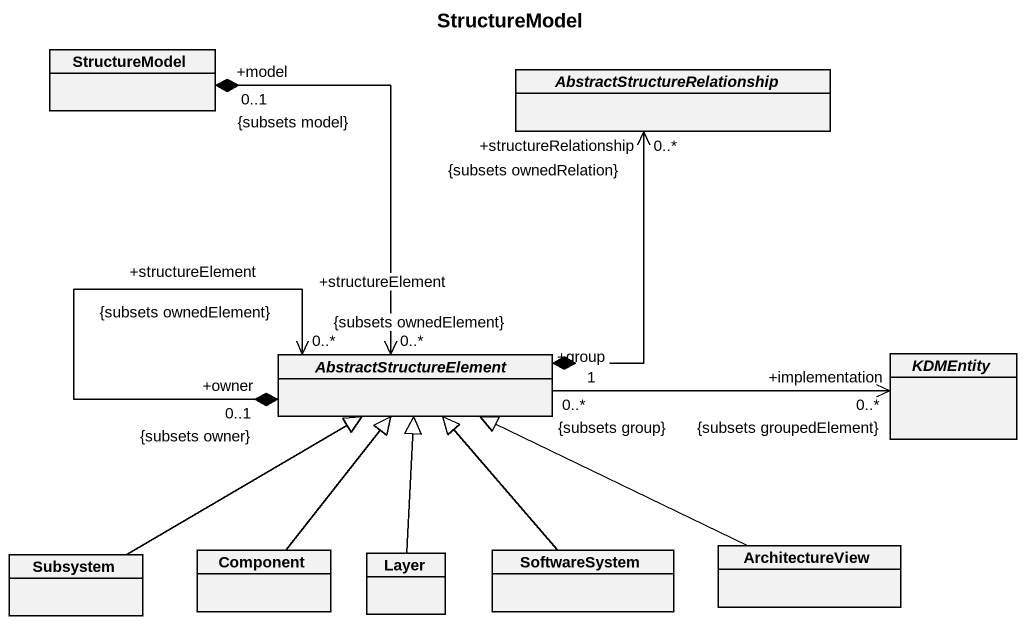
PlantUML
@startuml
title StructureModel
hide circle
hide empty members
class StructureModel
abstract class "AbstractStructureRelationship" as AbstractStructureRelationshi
abstract class AbstractStructureElement
abstract class KDMEntity
class Subsystem
class "Component" as Component_
class Layer
class SoftwareSystem
class ArchitectureView
StructureModel "+model\n0..1\n{subsets model}" *--> "+structureElement\n0..*\n{subsets ownedElement}" AbstractStructureElement
AbstractStructureElement "1" *-up-> "+structureRelationship\n0..*\n{subsets ownedRelation}" AbstractStructureRelationshi
AbstractStructureElement "+owner\n0..1\n{subsets owner}" *--> "+structureElement\n0..*\n{subsets ownedElement}" AbstractStructureElement
AbstractStructureElement "+group\n0..*\n{subsets group}" -right-> "+implementation\n0..*\n{subsets groupedElement}" KDMEntity
Subsystem -right-|> AbstractStructureElement
Component_ -up-|> AbstractStructureElement
Layer -up-|> AbstractStructureElement
SoftwareSystem -up-|> AbstractStructureElement
ArchitectureView -left-|> AbstractStructureElement
@enduml
